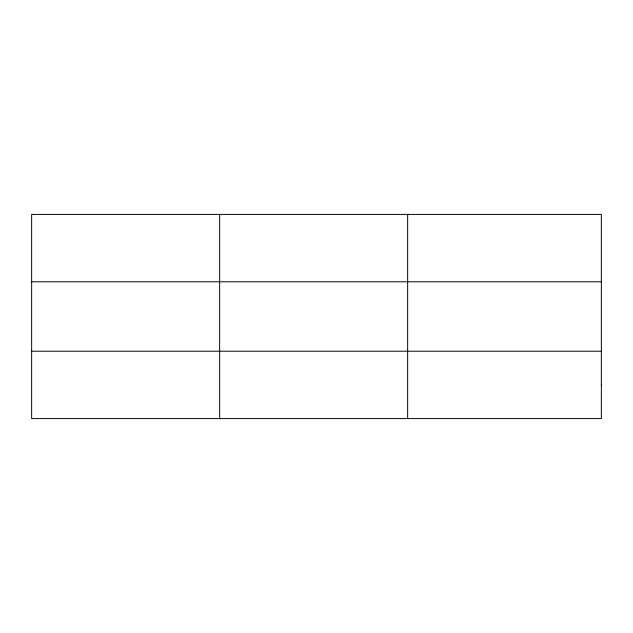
<?xml version="1.0" encoding="UTF-8"?>
<svg xmlns="http://www.w3.org/2000/svg" width="633" height="633" viewBox="0 0 633 633"><rect width="100%" height="100%" fill="white"/><g stroke="black" fill="none" stroke-linecap="round" stroke-linejoin="round"><path stroke-width="0.95" d="M219.651 418.595L219.651 214.405M407.652 418.595L407.652 214.405M31.65 281.788L601.35 281.788M31.65 351.212L601.35 351.212M601.35 384.904L601.35 418.595L31.65 418.595L31.65 214.405L601.35 214.405L601.35 384.904"/></g></svg>
